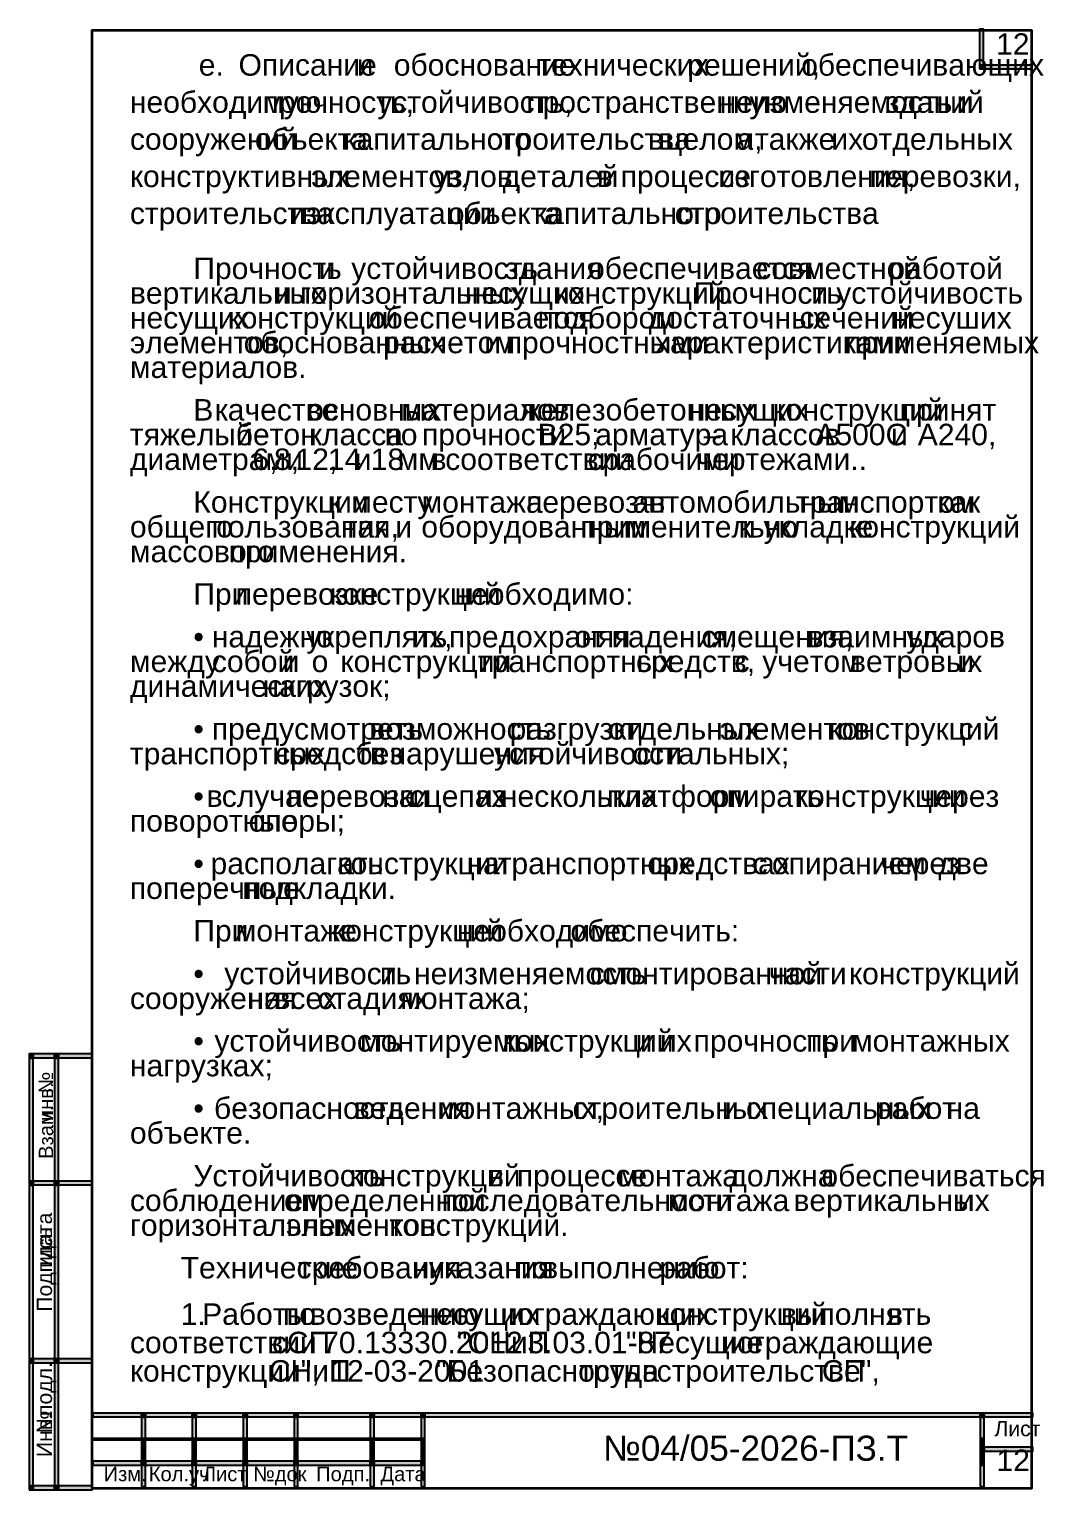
# Model space of a CAD drawing. Extents: x 8 to 21351, y 0 to 420.
# Drawn here: x 3417.9 to 3617.6, y 4.7 to 292.2 of the extents above; entities that cross this region are included whole.
import ezdxf

# ---------------------------------------------------------------- set-up
doc = ezdxf.new("R2010")
doc.units = 0
doc.layers.add('TEY_REVIEW_AXIS', color=7, linetype='Continuous')
doc.layers.add('TEY_REVIEW_LEADER', color=7, linetype='Continuous')
doc.styles.add('TEYPDFCAD_TEXT', font='arial.ttf')

msp = doc.modelspace()

# ---------------------------------------------------------------- hatches: boundary and pattern name
for points in [[(3604.91, 285.16), (3605.67, 285.16), (3605.67, 292.23), (3604.91, 292.23)], [(3604.91, 284.4), (3605.67, 284.4), (3605.67, 285.16), (3604.91, 285.16)], [(3604.91, 284.4), (3605.67, 284.4), (3605.67, 285.16), (3604.91, 285.16)], [(3605.67, 284.4), (3615.28, 284.4), (3615.28, 285.16), (3605.67, 285.16)], [(3417.88, 89.66), (3418.64, 89.66), (3418.64, 90.47), (3417.88, 90.47)], [(3417.88, 89.7), (3418.64, 89.7), (3418.64, 90.47), (3417.88, 90.47)], [(3417.88, 65.45), (3418.64, 65.45), (3418.64, 89.66), (3417.88, 89.66)], [(3418.64, 89.7), (3422.87, 89.7), (3422.87, 90.47), (3418.64, 90.47)], [(3422.87, 89.7), (3423.63, 89.7), (3423.63, 90.47), (3422.87, 90.47)], [(3422.87, 89.66), (3423.63, 89.66), (3423.63, 89.7), (3422.87, 89.7)], [(3422.87, 65.45), (3423.63, 65.45), (3423.63, 89.66), (3422.87, 89.66)], [(3423.63, 89.7), (3430.24, 89.7), (3430.24, 90.47), (3423.63, 90.47)], [(3417.88, 64.64), (3418.64, 64.64), (3418.64, 65.45), (3417.88, 65.45)], [(3417.88, 30.44), (3418.64, 30.44), (3418.64, 64.64), (3417.88, 64.64)], [(3418.64, 64.69), (3422.87, 64.69), (3422.87, 65.45), (3418.64, 65.45)], [(3422.87, 64.64), (3423.63, 64.64), (3423.63, 65.45), (3422.87, 65.45)], [(3422.87, 30.44), (3423.63, 30.44), (3423.63, 64.64), (3422.87, 64.64)], [(3423.63, 64.69), (3430.24, 64.69), (3430.24, 65.45), (3423.63, 65.45)], [(3417.88, 29.63), (3418.64, 29.63), (3418.64, 30.44), (3417.88, 30.44)], [(3417.88, 5.42), (3418.64, 5.42), (3418.64, 29.63), (3417.88, 29.63)], [(3418.64, 29.68), (3422.87, 29.68), (3422.87, 30.44), (3418.64, 30.44)], [(3422.87, 29.63), (3423.63, 29.63), (3423.63, 30.44), (3422.87, 30.44)], [(3422.87, 5.42), (3423.63, 5.42), (3423.63, 29.63), (3422.87, 29.63)], [(3423.63, 29.68), (3430.24, 29.68), (3430.24, 30.44), (3423.63, 30.44)], [(3430.37, 19.01), (3439.97, 19.01), (3439.97, 19.77), (3430.37, 19.77)], [(3439.97, 19.01), (3440.74, 19.01), (3440.74, 19.77), (3439.97, 19.77)], [(3439.97, 18.97), (3440.74, 18.97), (3440.74, 19.01), (3439.97, 19.01)], [(3439.97, 14.77), (3440.74, 14.77), (3440.74, 18.97), (3439.97, 18.97)], [(3440.74, 19.01), (3449.97, 19.01), (3449.97, 19.77), (3440.74, 19.77)], [(3449.97, 19.01), (3450.73, 19.01), (3450.73, 19.77), (3449.97, 19.77)], [(3449.97, 18.97), (3450.73, 18.97), (3450.73, 19.01), (3449.97, 19.01)], [(3449.97, 14.77), (3450.73, 14.77), (3450.73, 18.97), (3449.97, 18.97)], [(3450.73, 19.01), (3460, 19.01), (3460, 19.77), (3450.73, 19.77)], [(3460, 19.01), (3460.76, 19.01), (3460.76, 19.77), (3460, 19.77)], [(3460, 18.97), (3460.76, 18.97), (3460.76, 19.01), (3460, 19.01)], [(3460, 14.77), (3460.76, 14.77), (3460.76, 18.97), (3460, 18.97)], [(3460.76, 19.01), (3469.99, 19.01), (3469.99, 19.77), (3460.76, 19.77)], [(3469.99, 19.01), (3470.75, 19.01), (3470.75, 19.77), (3469.99, 19.77)], [(3469.99, 18.97), (3470.75, 18.97), (3470.75, 19.01), (3469.99, 19.01)], [(3469.99, 14.77), (3470.75, 14.77), (3470.75, 18.97), (3469.99, 18.97)], [(3470.75, 19.01), (3484.98, 19.01), (3484.98, 19.77), (3470.75, 19.77)], [(3484.98, 19.01), (3485.74, 19.01), (3485.74, 19.77), (3484.98, 19.77)], [(3484.98, 18.97), (3485.74, 18.97), (3485.74, 19.01), (3484.98, 19.01)], [(3484.98, 14.77), (3485.74, 14.77), (3485.74, 18.97), (3484.98, 18.97)], [(3485.74, 19.01), (3495.01, 19.01), (3495.01, 19.77), (3485.74, 19.77)], [(3495.01, 19.01), (3495.77, 19.01), (3495.77, 19.77), (3495.01, 19.77)], [(3495.01, 18.97), (3495.77, 18.97), (3495.77, 19.01), (3495.01, 19.01)], [(3495.01, 14.77), (3495.77, 14.77), (3495.77, 18.97), (3495.01, 18.97)], [(3495.77, 19.01), (3605.03, 19.01), (3605.03, 19.77), (3495.77, 19.77)], [(3605.03, 19.01), (3605.79, 19.01), (3605.79, 19.77), (3605.03, 19.77)], [(3605.03, 18.97), (3605.79, 18.97), (3605.79, 19.01), (3605.03, 19.01)], [(3605.03, 14.77), (3605.79, 14.77), (3605.79, 18.97), (3605.03, 18.97)], [(3605.79, 19.01), (3615.4, 19.01), (3615.4, 19.77), (3605.79, 19.77)], [(3430.37, 14.52), (3439.97, 14.52), (3439.97, 14.77), (3430.37, 14.77)], [(3439.97, 13.97), (3440.74, 13.97), (3440.74, 14.77), (3439.97, 14.77)], [(3440.74, 14.52), (3449.97, 14.52), (3449.97, 14.77), (3440.74, 14.77)], [(3449.97, 13.97), (3450.73, 13.97), (3450.73, 14.77), (3449.97, 14.77)], [(3450.73, 14.52), (3460, 14.52), (3460, 14.77), (3450.73, 14.77)], [(3460, 13.97), (3460.76, 13.97), (3460.76, 14.77), (3460, 14.77)], [(3460.76, 14.52), (3469.99, 14.52), (3469.99, 14.77), (3460.76, 14.77)], [(3469.99, 13.97), (3470.75, 13.97), (3470.75, 14.77), (3469.99, 14.77)], [(3470.75, 14.52), (3484.98, 14.52), (3484.98, 14.77), (3470.75, 14.77)], [(3484.98, 13.97), (3485.74, 13.97), (3485.74, 14.77), (3484.98, 14.77)], [(3485.74, 14.52), (3495.01, 14.52), (3495.01, 14.77), (3485.74, 14.77)], [(3495.01, 13.97), (3495.77, 13.97), (3495.77, 14.77), (3495.01, 14.77)], [(3605.03, 13.97), (3605.79, 13.97), (3605.79, 14.77), (3605.03, 14.77)], [(3439.97, 13.04), (3440.74, 13.04), (3440.74, 13.97), (3439.97, 13.97)], [(3439.97, 12.23), (3440.74, 12.23), (3440.74, 13.04), (3439.97, 13.04)], [(3439.97, 10.29), (3440.74, 10.29), (3440.74, 12.23), (3439.97, 12.23)], [(3449.97, 13.04), (3450.73, 13.04), (3450.73, 13.97), (3449.97, 13.97)], [(3449.97, 12.23), (3450.73, 12.23), (3450.73, 13.04), (3449.97, 13.04)], [(3449.97, 10.29), (3450.73, 10.29), (3450.73, 12.23), (3449.97, 12.23)], [(3460, 13.04), (3460.76, 13.04), (3460.76, 13.97), (3460, 13.97)], [(3460, 12.23), (3460.76, 12.23), (3460.76, 13.04), (3460, 13.04)], [(3460, 10.29), (3460.76, 10.29), (3460.76, 12.23), (3460, 12.23)], [(3469.99, 13.04), (3470.75, 13.04), (3470.75, 13.97), (3469.99, 13.97)], [(3469.99, 12.23), (3470.75, 12.23), (3470.75, 13.04), (3469.99, 13.04)], [(3469.99, 10.29), (3470.75, 10.29), (3470.75, 12.23), (3469.99, 12.23)], [(3484.98, 13.04), (3485.74, 13.04), (3485.74, 13.97), (3484.98, 13.97)], [(3484.98, 12.23), (3485.74, 12.23), (3485.74, 13.04), (3484.98, 13.04)], [(3484.98, 10.29), (3485.74, 10.29), (3485.74, 12.23), (3484.98, 12.23)], [(3495.01, 13.04), (3495.77, 13.04), (3495.77, 13.97), (3495.01, 13.97)], [(3495.01, 12.23), (3495.77, 12.23), (3495.77, 13.04), (3495.01, 13.04)], [(3495.01, 10.29), (3495.77, 10.29), (3495.77, 12.23), (3495.01, 12.23)], [(3605.03, 13.04), (3605.79, 13.04), (3605.79, 13.97), (3605.03, 13.97)], [(3605.03, 12.23), (3605.79, 12.23), (3605.79, 13.04), (3605.03, 13.04)], [(3605.03, 10.29), (3605.79, 10.29), (3605.79, 12.23), (3605.03, 12.23)], [(3605.79, 12.28), (3615.4, 12.28), (3615.4, 13.04), (3605.79, 13.04)], [(3430.37, 9.52), (3439.97, 9.52), (3439.97, 10.29), (3430.37, 10.29)], [(3439.97, 9.48), (3440.74, 9.48), (3440.74, 10.29), (3439.97, 10.29)], [(3439.97, 5.29), (3440.74, 5.29), (3440.74, 9.48), (3439.97, 9.48)], [(3440.74, 9.52), (3449.97, 9.52), (3449.97, 10.29), (3440.74, 10.29)], [(3449.97, 9.48), (3450.73, 9.48), (3450.73, 10.29), (3449.97, 10.29)], [(3449.97, 5.29), (3450.73, 5.29), (3450.73, 9.48), (3449.97, 9.48)], [(3450.73, 9.52), (3460, 9.52), (3460, 10.29), (3450.73, 10.29)], [(3460, 9.48), (3460.76, 9.48), (3460.76, 10.29), (3460, 10.29)], [(3460, 5.29), (3460.76, 5.29), (3460.76, 9.48), (3460, 9.48)], [(3460.76, 9.52), (3469.99, 9.52), (3469.99, 10.29), (3460.76, 10.29)], [(3469.99, 9.48), (3470.75, 9.48), (3470.75, 10.29), (3469.99, 10.29)], [(3469.99, 5.29), (3470.75, 5.29), (3470.75, 9.48), (3469.99, 9.48)], [(3470.75, 9.52), (3484.98, 9.52), (3484.98, 10.29), (3470.75, 10.29)], [(3484.98, 9.48), (3485.74, 9.48), (3485.74, 10.29), (3484.98, 10.29)], [(3484.98, 5.29), (3485.74, 5.29), (3485.74, 9.48), (3484.98, 9.48)], [(3485.74, 9.52), (3495.01, 9.52), (3495.01, 10.29), (3485.74, 10.29)], [(3495.01, 9.48), (3495.77, 9.48), (3495.77, 10.29), (3495.01, 10.29)], [(3495.01, 5.29), (3495.77, 5.29), (3495.77, 9.48), (3495.01, 9.48)], [(3605.03, 9.48), (3605.79, 9.48), (3605.79, 10.29), (3605.03, 10.29)], [(3605.03, 5.29), (3605.79, 5.29), (3605.79, 9.48), (3605.03, 9.48)], [(3417.88, 4.66), (3418.64, 4.66), (3418.64, 5.42), (3417.88, 5.42)], [(3417.88, 4.66), (3418.64, 4.66), (3418.64, 5.42), (3417.88, 5.42)], [(3418.64, 4.66), (3422.87, 4.66), (3422.87, 5.42), (3418.64, 5.42)], [(3422.87, 4.66), (3423.63, 4.66), (3423.63, 5.42), (3422.87, 5.42)], [(3423.63, 4.66), (3430.24, 4.66), (3430.24, 5.42), (3423.63, 5.42)]]:
    msp.add_hatch(color=256).paths.add_polyline_path(points)

# ---------------------------------------------------------------- linework, layer by layer
for points in [[(3604.91, 285.16), (3605.67, 285.16), (3605.67, 292.23), (3604.91, 292.23)], [(3604.91, 284.4), (3605.67, 284.4), (3605.67, 285.16), (3604.91, 285.16)], [(3604.91, 284.4), (3605.67, 284.4), (3605.67, 285.16), (3604.91, 285.16)], [(3605.67, 284.4), (3615.28, 284.4), (3615.28, 285.16), (3605.67, 285.16)], [(3417.88, 89.66), (3418.64, 89.66), (3418.64, 90.47), (3417.88, 90.47)], [(3417.88, 89.7), (3418.64, 89.7), (3418.64, 90.47), (3417.88, 90.47)], [(3417.88, 65.45), (3418.64, 65.45), (3418.64, 89.66), (3417.88, 89.66)], [(3418.64, 89.7), (3422.87, 89.7), (3422.87, 90.47), (3418.64, 90.47)], [(3422.87, 89.7), (3423.63, 89.7), (3423.63, 90.47), (3422.87, 90.47)], [(3422.87, 89.66), (3423.63, 89.66), (3423.63, 89.7), (3422.87, 89.7)], [(3422.87, 65.45), (3423.63, 65.45), (3423.63, 89.66), (3422.87, 89.66)], [(3423.63, 89.7), (3430.24, 89.7), (3430.24, 90.47), (3423.63, 90.47)], [(3417.88, 64.64), (3418.64, 64.64), (3418.64, 65.45), (3417.88, 65.45)], [(3417.88, 30.44), (3418.64, 30.44), (3418.64, 64.64), (3417.88, 64.64)], [(3418.64, 64.69), (3422.87, 64.69), (3422.87, 65.45), (3418.64, 65.45)], [(3422.87, 64.64), (3423.63, 64.64), (3423.63, 65.45), (3422.87, 65.45)], [(3422.87, 30.44), (3423.63, 30.44), (3423.63, 64.64), (3422.87, 64.64)], [(3423.63, 64.69), (3430.24, 64.69), (3430.24, 65.45), (3423.63, 65.45)], [(3417.88, 29.63), (3418.64, 29.63), (3418.64, 30.44), (3417.88, 30.44)], [(3417.88, 5.42), (3418.64, 5.42), (3418.64, 29.63), (3417.88, 29.63)], [(3418.64, 29.68), (3422.87, 29.68), (3422.87, 30.44), (3418.64, 30.44)], [(3422.87, 29.63), (3423.63, 29.63), (3423.63, 30.44), (3422.87, 30.44)], [(3422.87, 5.42), (3423.63, 5.42), (3423.63, 29.63), (3422.87, 29.63)], [(3423.63, 29.68), (3430.24, 29.68), (3430.24, 30.44), (3423.63, 30.44)], [(3430.37, 19.01), (3439.97, 19.01), (3439.97, 19.77), (3430.37, 19.77)], [(3439.97, 19.01), (3440.74, 19.01), (3440.74, 19.77), (3439.97, 19.77)], [(3439.97, 18.97), (3440.74, 18.97), (3440.74, 19.01), (3439.97, 19.01)], [(3439.97, 14.77), (3440.74, 14.77), (3440.74, 18.97), (3439.97, 18.97)], [(3440.74, 19.01), (3449.97, 19.01), (3449.97, 19.77), (3440.74, 19.77)], [(3449.97, 19.01), (3450.73, 19.01), (3450.73, 19.77), (3449.97, 19.77)], [(3449.97, 18.97), (3450.73, 18.97), (3450.73, 19.01), (3449.97, 19.01)], [(3449.97, 14.77), (3450.73, 14.77), (3450.73, 18.97), (3449.97, 18.97)], [(3450.73, 19.01), (3460, 19.01), (3460, 19.77), (3450.73, 19.77)], [(3460, 19.01), (3460.76, 19.01), (3460.76, 19.77), (3460, 19.77)], [(3460, 18.97), (3460.76, 18.97), (3460.76, 19.01), (3460, 19.01)], [(3460, 14.77), (3460.76, 14.77), (3460.76, 18.97), (3460, 18.97)], [(3460.76, 19.01), (3469.99, 19.01), (3469.99, 19.77), (3460.76, 19.77)], [(3469.99, 19.01), (3470.75, 19.01), (3470.75, 19.77), (3469.99, 19.77)], [(3469.99, 18.97), (3470.75, 18.97), (3470.75, 19.01), (3469.99, 19.01)], [(3469.99, 14.77), (3470.75, 14.77), (3470.75, 18.97), (3469.99, 18.97)], [(3470.75, 19.01), (3484.98, 19.01), (3484.98, 19.77), (3470.75, 19.77)], [(3484.98, 19.01), (3485.74, 19.01), (3485.74, 19.77), (3484.98, 19.77)], [(3484.98, 18.97), (3485.74, 18.97), (3485.74, 19.01), (3484.98, 19.01)], [(3484.98, 14.77), (3485.74, 14.77), (3485.74, 18.97), (3484.98, 18.97)], [(3485.74, 19.01), (3495.01, 19.01), (3495.01, 19.77), (3485.74, 19.77)], [(3495.01, 19.01), (3495.77, 19.01), (3495.77, 19.77), (3495.01, 19.77)], [(3495.01, 18.97), (3495.77, 18.97), (3495.77, 19.01), (3495.01, 19.01)], [(3495.01, 14.77), (3495.77, 14.77), (3495.77, 18.97), (3495.01, 18.97)], [(3495.77, 19.01), (3605.03, 19.01), (3605.03, 19.77), (3495.77, 19.77)], [(3605.03, 19.01), (3605.79, 19.01), (3605.79, 19.77), (3605.03, 19.77)], [(3605.03, 18.97), (3605.79, 18.97), (3605.79, 19.01), (3605.03, 19.01)], [(3605.03, 14.77), (3605.79, 14.77), (3605.79, 18.97), (3605.03, 18.97)], [(3605.79, 19.01), (3615.4, 19.01), (3615.4, 19.77), (3605.79, 19.77)], [(3430.37, 14.52), (3439.97, 14.52), (3439.97, 14.77), (3430.37, 14.77)], [(3439.97, 13.97), (3440.74, 13.97), (3440.74, 14.77), (3439.97, 14.77)], [(3440.74, 14.52), (3449.97, 14.52), (3449.97, 14.77), (3440.74, 14.77)], [(3449.97, 13.97), (3450.73, 13.97), (3450.73, 14.77), (3449.97, 14.77)], [(3450.73, 14.52), (3460, 14.52), (3460, 14.77), (3450.73, 14.77)], [(3460, 13.97), (3460.76, 13.97), (3460.76, 14.77), (3460, 14.77)], [(3460.76, 14.52), (3469.99, 14.52), (3469.99, 14.77), (3460.76, 14.77)], [(3469.99, 13.97), (3470.75, 13.97), (3470.75, 14.77), (3469.99, 14.77)], [(3470.75, 14.52), (3484.98, 14.52), (3484.98, 14.77), (3470.75, 14.77)], [(3484.98, 13.97), (3485.74, 13.97), (3485.74, 14.77), (3484.98, 14.77)], [(3485.74, 14.52), (3495.01, 14.52), (3495.01, 14.77), (3485.74, 14.77)], [(3495.01, 13.97), (3495.77, 13.97), (3495.77, 14.77), (3495.01, 14.77)], [(3605.03, 13.97), (3605.79, 13.97), (3605.79, 14.77), (3605.03, 14.77)], [(3439.97, 13.04), (3440.74, 13.04), (3440.74, 13.97), (3439.97, 13.97)], [(3439.97, 12.23), (3440.74, 12.23), (3440.74, 13.04), (3439.97, 13.04)], [(3439.97, 10.29), (3440.74, 10.29), (3440.74, 12.23), (3439.97, 12.23)], [(3449.97, 13.04), (3450.73, 13.04), (3450.73, 13.97), (3449.97, 13.97)], [(3449.97, 12.23), (3450.73, 12.23), (3450.73, 13.04), (3449.97, 13.04)], [(3449.97, 10.29), (3450.73, 10.29), (3450.73, 12.23), (3449.97, 12.23)], [(3460, 13.04), (3460.76, 13.04), (3460.76, 13.97), (3460, 13.97)], [(3460, 12.23), (3460.76, 12.23), (3460.76, 13.04), (3460, 13.04)], [(3460, 10.29), (3460.76, 10.29), (3460.76, 12.23), (3460, 12.23)], [(3469.99, 13.04), (3470.75, 13.04), (3470.75, 13.97), (3469.99, 13.97)], [(3469.99, 12.23), (3470.75, 12.23), (3470.75, 13.04), (3469.99, 13.04)], [(3469.99, 10.29), (3470.75, 10.29), (3470.75, 12.23), (3469.99, 12.23)], [(3484.98, 13.04), (3485.74, 13.04), (3485.74, 13.97), (3484.98, 13.97)], [(3484.98, 12.23), (3485.74, 12.23), (3485.74, 13.04), (3484.98, 13.04)], [(3484.98, 10.29), (3485.74, 10.29), (3485.74, 12.23), (3484.98, 12.23)], [(3495.01, 13.04), (3495.77, 13.04), (3495.77, 13.97), (3495.01, 13.97)], [(3495.01, 12.23), (3495.77, 12.23), (3495.77, 13.04), (3495.01, 13.04)], [(3495.01, 10.29), (3495.77, 10.29), (3495.77, 12.23), (3495.01, 12.23)], [(3605.03, 13.04), (3605.79, 13.04), (3605.79, 13.97), (3605.03, 13.97)], [(3605.03, 12.23), (3605.79, 12.23), (3605.79, 13.04), (3605.03, 13.04)], [(3605.03, 10.29), (3605.79, 10.29), (3605.79, 12.23), (3605.03, 12.23)], [(3605.79, 12.28), (3615.4, 12.28), (3615.4, 13.04), (3605.79, 13.04)], [(3430.37, 9.52), (3439.97, 9.52), (3439.97, 10.29), (3430.37, 10.29)], [(3439.97, 9.48), (3440.74, 9.48), (3440.74, 10.29), (3439.97, 10.29)], [(3439.97, 5.29), (3440.74, 5.29), (3440.74, 9.48), (3439.97, 9.48)], [(3440.74, 9.52), (3449.97, 9.52), (3449.97, 10.29), (3440.74, 10.29)], [(3449.97, 9.48), (3450.73, 9.48), (3450.73, 10.29), (3449.97, 10.29)], [(3449.97, 5.29), (3450.73, 5.29), (3450.73, 9.48), (3449.97, 9.48)], [(3450.73, 9.52), (3460, 9.52), (3460, 10.29), (3450.73, 10.29)], [(3460, 9.48), (3460.76, 9.48), (3460.76, 10.29), (3460, 10.29)], [(3460, 5.29), (3460.76, 5.29), (3460.76, 9.48), (3460, 9.48)], [(3460.76, 9.52), (3469.99, 9.52), (3469.99, 10.29), (3460.76, 10.29)], [(3469.99, 9.48), (3470.75, 9.48), (3470.75, 10.29), (3469.99, 10.29)], [(3469.99, 5.29), (3470.75, 5.29), (3470.75, 9.48), (3469.99, 9.48)], [(3470.75, 9.52), (3484.98, 9.52), (3484.98, 10.29), (3470.75, 10.29)], [(3484.98, 9.48), (3485.74, 9.48), (3485.74, 10.29), (3484.98, 10.29)], [(3484.98, 5.29), (3485.74, 5.29), (3485.74, 9.48), (3484.98, 9.48)], [(3485.74, 9.52), (3495.01, 9.52), (3495.01, 10.29), (3485.74, 10.29)], [(3495.01, 9.48), (3495.77, 9.48), (3495.77, 10.29), (3495.01, 10.29)], [(3495.01, 5.29), (3495.77, 5.29), (3495.77, 9.48), (3495.01, 9.48)], [(3605.03, 9.48), (3605.79, 9.48), (3605.79, 10.29), (3605.03, 10.29)], [(3605.03, 5.29), (3605.79, 5.29), (3605.79, 9.48), (3605.03, 9.48)], [(3417.88, 4.66), (3418.64, 4.66), (3418.64, 5.42), (3417.88, 5.42)], [(3417.88, 4.66), (3418.64, 4.66), (3418.64, 5.42), (3417.88, 5.42)], [(3418.64, 4.66), (3422.87, 4.66), (3422.87, 5.42), (3418.64, 5.42)], [(3422.87, 4.66), (3423.63, 4.66), (3423.63, 5.42), (3422.87, 5.42)], [(3423.63, 4.66), (3430.24, 4.66), (3430.24, 5.42), (3423.63, 5.42)]]:
    msp.add_lwpolyline(points, close=True)
at = {"layer": 'TEY_REVIEW_AXIS', "lineweight": 35}
msp.add_lwpolyline([(3430.17, 5), (3615.17, 5), (3615.17, 292), (3430.17, 292)], close=True, dxfattribs=at)

# ---------------------------------------------------------------- texts
at = {"color": 7, "style": 'TEYPDFCAD_TEXT'}
for s, height, p in [('обоснование', 4.2333, (3489.63, 283.08)), ('решений,', 4.233, (3547.38, 283.08)), ('обеспечивающих', 4.2333, (3569.81, 283.08)), ('е.', 4.233, (3451.24, 283.08)), ('Описание', 4.233, (3459.07, 283.08)), ('и', 4.23, (3482.35, 283.08)), ('технических', 4.2333, (3517.87, 283.08)), ('прочность,', 4.233, (3463.81, 275.76)), ('устойчивость,', 4.2333, (3486.37, 275.76)), ('пространственную', 4.2333, (3515.71, 275.76)), ('неизменяемость', 4.2333, (3553.76, 275.76)), ('зданий', 4.233, (3586.41, 275.76)), ('и', 4.23, (3600.38, 275.76)), ('сооружений', 4.233, (3437.69, 268.48)), ('объекта', 4.233, (3462.29, 268.48)), ('капитального', 4.2333, (3479.73, 268.48)), ('строительства', 4.2333, (3507.92, 268.48)), ('в', 4.23, (3539.63, 268.48)), ('целом,', 4.233, (3543.06, 268.48)), ('а', 4.23, (3557.07, 268.48)), ('также', 4.233, (3560.71, 268.48)), ('их', 4.233, (3575.74, 268.48)), ('отдельных', 4.233, (3581.75, 268.48)), ('деталей', 4.233, (3511.05, 261.15)), ('конструктивных', 4.2333, (3437.69, 261.15)), ('элементов,', 4.233, (3473.37, 261.15)), ('узлов,', 4.233, (3497.5, 261.15)), ('в', 4.23, (3529.59, 261.15)), ('процессе', 4.233, (3534.29, 261.15)), ('изготовления,', 4.2333, (3553.51, 261.15)), ('перевозки,', 4.233, (3583.31, 261.15)), ('строительства', 4.2333, (3437.69, 253.87)), ('и', 4.23, (3468.97, 253.87)), ('эксплуатации', 4.2333, (3472.4, 253.87)), ('объекта', 4.233, (3500.26, 253.87)), ('капитального', 4.2333, (3517.23, 253.87)), ('строительства', 4.2333, (3544.92, 253.87)), ('устойчивость', 4.2333, (3481.25, 243.04)), ('обеспечивается', 4.2333, (3527.86, 243.04)), ('совместной', 4.233, (3560.96, 243.04)), ('работой', 4.233, (3586.96, 243.04)), ('Прочность', 4.233, (3450.18, 243.04)), ('и', 4.23, (3474.86, 243.04)), ('здания', 4.233, (3511.48, 243.04)), ('конструкций.', 4.2333, (3521.3, 238.17)), ('Прочность', 4.233, (3548.6, 238.17)), ('устойчивость', 4.2333, (3576.71, 238.17)), ('вертикальных', 4.2333, (3437.69, 238.17)), ('и', 4.23, (3466.22, 238.17)), ('горизонтальных', 4.2333, (3471.13, 238.17)), ('несущих', 4.233, (3503.61, 238.17)), ('и', 4.23, (3571.8, 238.17)), ('несущих', 4.233, (3437.69, 233.3)), ('конструкций', 4.2333, (3456.91, 233.3)), ('обеспечивается', 4.2333, (3484.72, 233.3)), ('подбором', 4.233, (3517.9, 233.3)), ('достаточных', 4.2333, (3539.79, 233.3)), ('сечений', 4.233, (3569.47, 233.3)), ('несуших', 4.233, (3587.76, 233.3)), ('обоснованных', 4.2333, (3460.08, 228.43)), ('элементов,', 4.233, (3437.69, 228.43)), ('расчетом', 4.233, (3487.52, 228.43)), ('и', 4.23, (3507.46, 228.43)), ('прочностными', 4.2333, (3511.65, 228.43)), ('характеристиками', 4.2333, (3541.03, 228.43)), ('применяемых', 4.2333, (3578.45, 228.43)), ('материалов.', 4.2333, (3437.69, 223.56)), ('В', 4.23, (3450.18, 215.18)), ('железобетонных', 4.2333, (3514.61, 215.18)), ('конструкций', 4.2333, (3564.18, 215.18)), ('качестве', 4.233, (3454.37, 215.18)), ('основных', 4.233, (3472.57, 215.18)), ('материалов', 4.233, (3491.11, 215.18)), ('несущих', 4.233, (3547.67, 215.18)), ('принят', 4.233, (3589.2, 215.18)), ('тяжелый', 4.233, (3437.69, 210.31)), ('бетон', 4.233, (3458.52, 210.31)), ('класса', 4.233, (3472.91, 210.31)), ('по', 4.233, (3487.81, 210.31)), ('прочности', 4.233, (3495.18, 210.31)), ('В25;', 4.233, (3517.95, 210.31)), ('арматура', 4.233, (3529.26, 210.31)), ('классов', 4.233, (3555.84, 210.31)), ('А500С', 4.233, (3572.6, 210.31)), ('и', 4.23, (3587.5, 210.31)), ('А240,', 4.233, (3592.75, 210.31)), ('рабочими', 4.233, (3530.7, 205.44)), ('–', 4.23, (3550.59, 210.31)), ('диаметрами', 4.233, (3437.69, 205.44)), ('6,', 4.233, (3461.82, 205.44)), ('8,', 4.233, (3466.05, 205.44)), ('12,', 4.233, (3470.29, 205.44)), ('14', 4.233, (3476.64, 205.44)), ('и', 4.23, (3481.93, 205.44)), ('18', 4.233, (3485.1, 205.44)), ('мм', 4.233, (3490.4, 205.44)), ('в', 4.23, (3496.87, 205.44)), ('соответствии', 4.2333, (3499.75, 205.44)), ('с', 4.23, (3527.78, 205.44)), ('чертежами..', 4.2333, (3549.2, 205.44)), ('автомобильным', 4.2333, (3536.66, 197.02)), ('Конструкции', 4.2333, (3450.18, 197.02)), ('к', 4.23, (3476.85, 197.02)), ('месту', 4.233, (3481.25, 197.02)), ('монтажа', 4.233, (3495.09, 197.02)), ('перевозят', 4.233, (3515.67, 197.02)), ('транспортом', 4.2333, (3568.76, 197.02)), ('как', 4.233, (3596.61, 197.02)), ('общего', 4.233, (3437.69, 192.15)), ('оборудованным', 4.2333, (3495.05, 192.15)), ('конструкций', 4.2333, (3579.25, 192.15)), ('пользования,', 4.2333, (3453.77, 192.15)), ('так', 4.233, (3479.77, 192.15)), ('и', 4.23, (3489.93, 192.15)), ('применительно', 4.2333, (3526.38, 192.15)), ('к', 4.23, (3557.49, 192.15)), ('укладке', 4.233, (3562.4, 192.15)), ('массового', 4.233, (3437.69, 187.28)), ('применения.', 4.2333, (3457.12, 187.28)), ('При', 4.233, (3450.18, 178.9)), ('перевозке', 4.233, (3458.52, 178.9)), ('конструкций', 4.2333, (3477.02, 178.9)), ('необходимо:', 4.2333, (3501.57, 178.9)), ('•', 4.23, (3450.18, 170.52)), ('надежно', 4.233, (3453.82, 170.52)), ('укреплять', 4.233, (3472.4, 170.52)), ('их,', 4.233, (3493.27, 170.52)), ('предохраняя', 4.2333, (3500.47, 170.52)), ('от', 4.233, (3525.19, 170.52)), ('падения,', 4.233, (3532.51, 170.52)), ('смещения,', 4.233, (3550.16, 170.52)), ('взаимных', 4.233, (3571.07, 170.52)), ('ударов', 4.233, (3590.51, 170.52)), ('собой', 4.233, (3453.82, 165.65)), ('между', 4.233, (3437.69, 165.65)), ('и', 4.23, (3467.74, 165.65)), ('о', 4.23, (3473.46, 165.65)), ('конструкции', 4.2333, (3479.13, 165.65)), ('транспортных', 4.2333, (3506.18, 165.65)), ('средств,', 4.233, (3537.3, 165.65)), ('с', 4.23, (3556.69, 165.65)), ('учетом', 4.233, (3562.15, 165.65)), ('ветровых', 4.233, (3579.42, 165.65)), ('и', 4.23, (3600.55, 165.65)), ('динамических', 4.2333, (3437.69, 160.78)), ('нагрузок;', 4.233, (3463.81, 160.78)), ('предусмотреть', 4.2333, (3453.82, 152.36)), ('возможность', 4.2333, (3484.81, 152.36)), ('разгрузки', 4.233, (3512.41, 152.36)), ('отдельных', 4.233, (3531.84, 152.36)), ('элементов', 4.233, (3553.81, 152.36)), ('конструкций', 4.2333, (3575.19, 152.36)), ('с', 4.23, (3600.8, 152.36)), ('•', 4.23, (3450.18, 152.36)), ('транспортных', 4.2333, (3437.69, 147.49)), ('средств', 4.233, (3466.27, 147.49)), ('без', 4.233, (3482.1, 147.49)), ('нарушения', 4.233, (3488.79, 147.49)), ('устойчивости', 4.2333, (3509.36, 147.49)), ('остальных;', 4.233, (3536.58, 147.49)), ('•', 4.23, (3450.18, 139.11)), ('в', 4.23, (3452.8, 139.11)), ('случае', 4.233, (3455.77, 139.11)), ('перевозки', 4.233, (3468.51, 139.11)), ('на', 4.233, (3487.34, 139.11)), ('сцепах', 4.233, (3492.72, 139.11)), ('из', 4.233, (3505.8, 139.11)), ('нескольких', 4.233, (3510.71, 139.11)), ('платформ', 4.233, (3531.58, 139.11)), ('опирать', 4.233, (3551.82, 139.11)), ('конструкции', 4.2333, (3568.54, 139.11)), ('через', 4.233, (3593.14, 139.11)), ('поворотные', 4.233, (3437.69, 134.24)), ('опоры;', 4.233, (3461.06, 134.24)), ('•', 4.23, (3450.18, 125.86)), ('располагать', 4.2333, (3453.56, 125.86)), ('конструкции', 4.2333, (3478.54, 125.86)), ('на', 4.233, (3503.94, 125.86)), ('транспортных', 4.2333, (3510.08, 125.86)), ('средствах', 4.233, (3539.54, 125.86)), ('с', 4.23, (3560.24, 125.86)), ('опиранием', 4.233, (3564.05, 125.86)), ('через', 4.233, (3585.39, 125.86)), ('две', 4.233, (3596.82, 125.86)), ('поперечные', 4.233, (3437.69, 120.99)), ('подкладки.', 4.233, (3459.83, 120.99)), ('При', 4.233, (3450.18, 112.61)), ('монтаже', 4.233, (3458.52, 112.61)), ('конструкций', 4.2333, (3477.49, 112.61)), ('необходимо', 4.233, (3502.04, 112.61)), ('обеспечить:', 4.2333, (3524.39, 112.61)), ('•', 4.23, (3450.18, 104.18)), ('устойчивость', 4.2333, (3456.27, 104.18)), ('и', 4.23, (3486.88, 104.18)), ('неизменяемость', 4.2333, (3493.61, 104.18)), ('смонтированной', 4.2333, (3528.2, 104.18)), ('части', 4.233, (3563.42, 104.18)), ('конструкций', 4.2333, (3579.21, 104.18)), ('сооружения', 4.233, (3437.69, 99.31)), ('на', 4.233, (3460.84, 99.31)), ('всех', 4.233, (3466.14, 99.31)), ('стадиях', 4.233, (3474.64, 99.31)), ('монтажа;', 4.233, (3490.9, 99.31)), ('устойчивость', 4.2333, (3454.33, 90.93)), ('конструкций', 4.2333, (3511.05, 90.93)), ('•', 4.23, (3450.18, 90.93)), ('монтируемых', 4.2333, (3482.99, 90.93)), ('и', 4.23, (3537.21, 90.93)), ('их', 4.233, (3542, 90.93)), ('прочность', 4.233, (3548.64, 90.93)), ('при', 4.233, (3570.79, 90.93)), ('монтажных', 4.233, (3579.8, 90.93)), ('нагрузках;', 4.233, (3437.69, 86.06)), ('•', 4.23, (3450.18, 77.68)), ('безопасность', 4.2333, (3454.24, 77.68)), ('ведения', 4.233, (3481.76, 77.68)), ('монтажных,', 4.233, (3498.31, 77.68)), ('строительных', 4.2333, (3524.81, 77.68)), ('и', 4.23, (3554.24, 77.68)), ('специальных', 4.2333, (3558.93, 77.68)), ('работ', 4.233, (3584.33, 77.68)), ('на', 4.233, (3598.43, 77.68)), ('объекте.', 4.233, (3437.69, 72.81)), ('Устойчивость', 4.2333, (3450.18, 64.39)), ('конструкций', 4.2333, (3480.95, 64.39)), ('в', 4.23, (3508.21, 64.39)), ('процессе', 4.233, (3513.85, 64.39)), ('монтажа', 4.233, (3533.7, 64.39)), ('должна', 4.233, (3555.67, 64.39)), ('обеспечиваться', 4.2333, (3573.79, 64.39)), ('соблюдением', 4.2333, (3437.69, 59.52)), ('определенной', 4.2333, (3468.04, 59.52)), ('последовательности', 4.2333, (3499.03, 59.52)), ('монтажа', 4.233, (3543.61, 59.52)), ('вертикальных', 4.2333, (3568.29, 59.52)), ('и', 4.23, (3600.59, 59.52)), ('горизонтальных', 4.2333, (3437.69, 54.65)), ('элементов', 4.233, (3468.43, 54.65)), ('конструкций.', 4.2333, (3488.75, 54.65)), ('Технические', 4.2333, (3447.68, 46.27)), ('требования', 4.233, (3470.79, 46.27)), ('и', 4.23, (3493.35, 46.27)), ('указания', 4.233, (3496.53, 46.27)), ('по', 4.233, (3513.55, 46.27)), ('выполнению', 4.233, (3518.84, 46.27)), ('работ:', 4.233, (3541.87, 46.27)), ('1.', 4.233, (3447.68, 37.13)), ('Работы', 4.233, (3451.91, 37.13)), ('по', 4.233, (3467.83, 37.13)), ('возведению', 4.233, (3473.12, 37.13)), ('несущих', 4.233, (3494.76, 37.13)), ('и', 4.23, (3510.71, 37.13)), ('ограждающих', 4.2333, (3513.89, 37.13)), ('конструкций', 4.2333, (3541.32, 37.13)), ('выполнять', 4.233, (3565.83, 37.13)), ('в', 4.23, (3586.74, 37.13)), ('соответствии', 4.2333, (3437.69, 31.54)), ('с', 4.23, (3465.67, 31.54)), ('СП', 4.233, (3468.59, 31.54)), ('70.13330.2012', 4.2333, (3475.54, 31.54)), ('"СНиП', 4.233, (3502.04, 31.54)), ('3.03.01-87', 4.233, (3515.92, 31.54)), ('"Несущие', 4.233, (3535.31, 31.54)), ('и', 4.23, (3554.02, 31.54)), ('ограждающие', 4.2333, (3557.19, 31.54)), ('конструкции",', 4.2333, (3437.69, 25.95)), ('СНиП', 4.233, (3465.03, 25.95)), ('12-03-2001', 4.233, (3477.14, 25.95)), ('"Безопасность', 4.2333, (3497.93, 25.95)), ('труда', 4.233, (3526.12, 25.95)), ('в', 4.23, (3538.48, 25.95)), ('строительстве",', 4.2333, (3541.36, 25.95)), ('СП', 4.233, (3573.87, 25.95)), ('Лист', 2.988, (3607.83, 15.2)), ('№04/05-2026-ПЗ.Т', 4.953, (3530.82, 10.37)), ('Кол.уч', 2.836, (3441.41, 6.35)), ('Лист', 2.836, (3452.04, 6.35)), ('№док', 2.836, (3461.95, 6.35)), ('Подп.', 2.836, (3474.35, 6.35)), ('Дата', 2.836, (3487.01, 6.35))]:
    msp.add_text(s, height=height, dxfattribs=at).set_placement(p)
for s, height, p in [('№', 2.84, (3422.58, 82.72)), ('инв.', 2.836, (3422.58, 77.26)), ('Взам.', 2.836, (3422.58, 69.81)), ('дата', 2.988, (3422.36, 50.24)), ('Подпись', 2.988, (3422.36, 39.71)), ('и', 2.99, (3422.36, 48.34)), ('подл.', 2.988, (3422.36, 19.18)), ('№', 2.99, (3422.36, 15.79)), ('Инв.', 2.988, (3422.36, 11.09))]:
    msp.add_text(s, height=height, rotation=90, dxfattribs=at).set_placement(p)
at = {"layer": 'TEY_REVIEW_LEADER', "color": 7, "style": 'TEYPDFCAD_TEXT'}
for s, height, p in [('12', 4.233, (3608.17, 287.19)), ('необходимую', 4.2333, (3437.69, 275.76)), ('12', 4.233, (3608.25, 8.34)), ('Изм.', 2.836, (3432.52, 6.35))]:
    msp.add_text(s, height=height, dxfattribs=at).set_placement(p)

doc.saveas('drawing.dxf')
